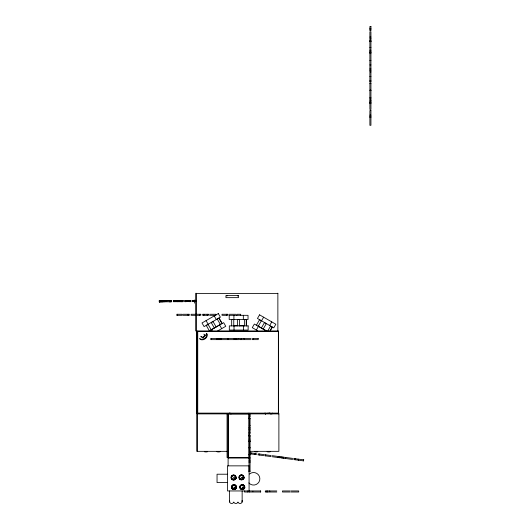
<?xml version="1.0" encoding="UTF-8"?>
<svg xmlns="http://www.w3.org/2000/svg" width="530" height="530" viewBox="0 0 530 530"><rect width="100%" height="100%" fill="white"/><g stroke="black" fill="none" stroke-linecap="round" stroke-linejoin="round"><path stroke-width="0.79" d="M235.413 478.358L235.419 477.782A1.868 1.868 0 0 0 232.882 475.768A1.868 1.868 0 0 0 232.405 478.974A1.868 1.868 0 0 0 235.419 477.782M235.711 478.365L235.698 477.828A2.18 2.18 0 0 0 233.896 475.357A2.18 2.18 0 0 0 231.418 477.185M235.79 478.365L235.777 477.841L235.618 478.398A2.18 2.18 0 0 1 232.703 479.504M235.936 478.371L235.943 477.861A2.398 2.398 0 0 0 233.299 475.125M235.83 487.998L235.843 487.421A1.868 1.868 0 0 0 233.306 485.407A1.868 1.868 0 0 0 232.829 488.614A1.868 1.868 0 0 0 235.843 487.421M236.075 477.881L235.89 478.517A2.531 2.531 0 0 1 231.676 479.186A2.531 2.531 0 0 1 232.856 475.085A2.531 2.531 0 0 1 236.075 477.881L236.062 478.371L233.558 478.325L233.571 477.51L235.837 477.848L235.671 478.424A2.266 2.266 0 0 1 231.875 479.007A2.266 2.266 0 0 1 232.928 475.337A2.266 2.266 0 0 1 235.81 477.841M236.141 488.004L236.122 487.467A2.147 2.147 0 0 0 233.207 485.149M236.248 488.004L236.168 487.474A2.213 2.213 0 0 0 233.366 485.023A2.213 2.213 0 0 0 232.332 488.614A2.213 2.213 0 0 0 236.022 488.031M236.353 488.011L236.36 487.501A2.398 2.398 0 0 0 233.717 484.764A2.398 2.398 0 0 0 231.762 488.024M236.493 487.52L236.307 488.156A2.531 2.531 0 0 1 232.094 488.826A2.531 2.531 0 0 1 233.273 484.718A2.531 2.531 0 0 1 236.493 487.52L236.486 488.011L233.975 487.964L233.988 487.149L236.248 487.487L236.082 488.057M243.316 478.232L243.33 477.656A1.868 1.868 0 0 0 240.792 475.642A1.868 1.868 0 0 0 240.315 478.848A1.868 1.868 0 0 0 243.33 477.656M243.595 478.239L243.601 477.702M243.641 478.239L243.628 477.702A2.173 2.173 0 0 0 241.799 475.231A2.173 2.173 0 0 0 239.328 477.06M243.727 478.239L243.734 477.722L241.475 477.384L241.461 478.199L243.972 478.245L243.979 477.755A2.531 2.531 0 0 0 240.759 474.959A2.531 2.531 0 0 0 239.58 479.06A2.531 2.531 0 0 0 243.793 478.391L243.979 477.755M243.84 478.245L243.846 477.735A2.398 2.398 0 0 0 240.799 475.085A2.398 2.398 0 0 0 239.679 478.968A2.398 2.398 0 0 0 243.674 478.338L243.846 477.735M244.118 487.971L244.131 487.395A1.868 1.868 0 0 0 241.594 485.374A1.868 1.868 0 0 0 241.117 488.58A1.868 1.868 0 0 0 244.131 487.395M244.423 487.978L244.403 487.434L244.25 487.971M244.429 487.441A2.173 2.173 0 0 0 241.66 485.029A2.173 2.173 0 0 0 240.653 488.561A2.173 2.173 0 0 0 244.27 487.984A2.213 2.213 0 0 1 240.62 488.58A2.213 2.213 0 0 1 241.653 484.996A2.213 2.213 0 0 1 244.469 487.448L244.476 488.077A2.398 2.398 0 0 1 243.157 489.349M244.641 487.978L244.648 487.474A2.398 2.398 0 0 0 244.661 486.845M244.781 487.494L244.602 488.123A2.531 2.531 0 0 1 240.381 488.792A2.531 2.531 0 0 1 241.561 484.692A2.531 2.531 0 0 1 244.781 487.494L244.774 487.978L242.263 487.938L242.276 487.116L244.535 487.454L244.383 488.031L244.509 487.448M250.988 453.952L251.121 452.918M255.029 454.482L255.168 453.448M259.263 455.038L259.402 454.005M265.596 455.873L265.735 454.839M277.68 457.463L277.892 456.436L272.254 455.694M278.912 457.628L279.045 456.588M280.158 457.794L280.29 456.754M282.059 458.046L282.198 457.006M283.305 458.205L283.444 457.171M295.124 459.762L295.263 458.728M298.377 460.192L298.509 459.152M303.385 460.848L303.524 459.815M229.596 500.36L229.808 502.493A2.266 2.266 0 0 0 233.578 502.493L233.783 502.036L233.988 502.493A2.266 2.266 0 0 0 237.758 502.493L237.963 502.036L238.169 502.493A2.266 2.266 0 0 0 241.938 502.493L242.144 500.36M235.943 477.861L235.77 478.464A2.398 2.398 0 0 1 233.843 479.888M236.069 488.05L236.234 487.481M236.188 488.103L236.36 487.501M243.475 478.239L243.634 477.702A2.219 2.219 0 0 0 240.845 475.258A2.219 2.219 0 0 0 239.818 478.848A2.219 2.219 0 0 0 243.508 478.265A2.173 2.173 0 0 1 239.315 477.629M243.581 478.298L243.74 477.722M256.394 325.215L259.534 319.782L261.343 320.829L258.203 326.261M261.529 320.809L263.622 317.192M256.341 330.018L258.435 326.394M261.343 328.077L264.483 322.644L266.292 323.691L263.158 329.123M269.677 325.519L271.771 321.895M267.789 330.892L270.532 326.135L272.347 327.182L269.989 331.257M270.181 330.462L272.142 327.063M271.95 413.943L272.619 413.095M205.143 334.973L205.441 335.45L203.083 337.908L202.785 337.431L205.143 334.973L203.805 334.191M229.172 413.705L229.914 412.969L230.987 414.043M270.803 414.202L271.651 413.466M269.916 413.022L267.544 413.4M211.006 329.839L214.305 327.938M215.71 327.123L220.957 324.095M217.611 330.985L225.767 326.281L223.673 322.657L209.41 330.892L206.276 325.46L208.085 324.413L211.218 329.845M269.518 413.261L268.028 413.552A1.994 1.391 -31.9 0 1 267.305 413.188M163.16 301.835L159.351 301.875M166.208 301.656L165.314 301.762L170.315 301.808L169.375 301.802M159.828 301.696L159.079 301.755L160.014 301.808M162.723 300.815L163.147 300.788L159.345 300.874L159.351 301.915L164.439 301.815L164.055 301.775M177.239 300.709L183.049 300.676M173.33 301.563L181.803 301.669L173.336 301.722L173.323 300.517L175.456 300.709M181.79 300.629L176.238 300.702M170.309 300.729L166.599 300.702L168.195 300.596M176.689 300.729L175.516 300.748M196.034 300.523L194.695 300.583M194.874 301.411L193.278 301.517L195.007 301.59M195.351 301.623L196.04 301.57M162.783 300.854L160.398 300.874M195.119 300.325L191.973 300.483L195.524 300.536M195.537 301.583L191.986 301.53L196.14 301.398M159.345 300.828L164.466 300.656M171.561 300.775L165.307 300.715L170.309 300.556M184.864 300.662L186.123 300.649M189.468 300.623L190.727 300.609M170.315 301.497L171.568 301.49M181.797 301.49L183.055 301.477M184.871 301.464L186.129 301.451M164.028 301.696L164.472 301.702L164.466 300.609L159.119 300.695L160.007 300.762M196.133 300.358L193.271 300.47L194.576 300.543M175.834 300.709L173.37 300.702M369.887 28.686L370.934 28.686M369.887 29.938L370.934 29.938M369.887 37.06L370.934 37.06M369.887 40.326L370.934 40.326M369.887 41.115L370.934 41.115M369.887 41.413L370.934 41.413M369.887 41.486L370.934 41.486M369.887 47.554L370.934 47.554M369.887 50.251L370.934 50.251M369.887 51.509L370.934 51.509M369.887 52.775L370.934 52.775M369.887 52.914L370.934 52.914M369.887 52.987L370.934 52.987M369.887 60.466L370.934 60.466M369.887 64.945L370.934 64.945M369.887 68.933L370.934 68.933M369.887 70.192L370.934 70.192M369.887 76.426L370.934 76.426M369.887 80.421L370.934 80.421M369.887 81.673L370.934 81.673M369.887 83.415L370.934 83.415M369.887 90.345L370.934 90.339M369.887 97.58L370.934 97.58M369.887 98.898L370.934 98.898M369.887 101.753L370.934 101.753M369.887 102.86L370.934 102.86M369.887 102.999L370.934 102.999M369.887 103.072L370.934 103.072M369.887 115.156L370.934 115.156M369.887 116.414L370.934 116.414M369.887 117.316L370.934 117.316M277.342 293.289L277.866 293.289L277.866 330.932M196.299 293.435L277.859 293.435M176.828 314.27L182.227 314.27L182.227 315.317L176.828 315.317M183.069 314.27L189.323 314.27L189.323 315.317L183.069 315.317M209.595 314.27L215.876 314.27L215.876 315.317L209.595 315.317M229.159 314.27L235.823 314.27M229.159 315.317L248.027 315.317L248.027 319.497L229.205 319.497L229.205 315.317M233.578 325.764L237.387 325.764M239.01 325.764L244.443 325.764M278.449 331.469L196.802 331.469L196.802 413.029M210.655 338.59L218.691 338.59M244.403 338.59L251.068 338.59M210.655 339.637L218.691 339.637M244.403 339.637L251.068 339.637M196.888 413.122L278.449 413.122M278.363 413.698L278.886 413.698L278.886 451.341L250.047 451.341M197.319 413.85L226.979 413.85M250.047 413.85L278.879 413.85M249.02 416.024L250.061 416.024M249.02 417.282L250.061 417.282L250.061 413.327L249.02 413.327L249.02 424.994M249.02 418.548L250.061 418.548L250.061 424.994M249.02 418.687L250.061 418.687M249.02 418.76L250.061 418.76M249.02 427.717L250.061 427.717M249.02 428.975L250.061 428.975M249.02 432.725L250.061 432.725M249.02 433.977L250.061 433.977L250.061 430.029L249.02 430.029L249.02 471.72M249.02 435.249L250.061 435.249L250.061 471.72M249.02 435.388L250.061 435.388M249.02 436.773L250.061 436.773M249.02 439.085L250.061 439.085M249.02 440.337L250.061 440.337M249.02 441.185L250.061 441.185M249.02 441.556L250.061 441.556M249.02 441.636L250.061 441.636M249.02 447.499L250.061 447.499M249.02 447.996L250.061 447.996M226.979 451.341L196.802 451.341L196.802 413.698L197.326 413.698L197.326 451.341M249.02 454.362L250.061 454.362M249.02 454.899L250.061 454.899M250.061 457.595L227.059 457.522L227.059 413.605M249.02 458.854L250.061 458.854M249.02 460.696L250.061 460.61M249.02 461.955L250.061 461.955M249.02 462.041L250.061 462.041M249.02 471.157L250.061 471.157M227.509 474.217L217.048 474.217L217.048 482.585L227.509 482.585M253.128 490.952L260.674 490.952L260.674 491.999L253.128 491.999M270.134 490.952L276.793 490.952M290.294 490.952L282.457 490.952L282.457 491.999L290.294 491.999M291.169 490.952L298.708 490.952L298.708 491.999L291.169 491.999M270.134 491.999L276.793 491.999M169.461 300.589L170.309 300.589M189.482 301.53L186.129 301.517L190.734 301.497M250.518 452.839L256.407 453.614L256.268 454.647L250.385 453.872M264.357 454.66L258.156 453.839L258.017 454.879L264.218 455.694M265.132 454.76L271.015 455.535L270.883 456.568L264.993 455.793M286.134 457.522L292.739 458.397M303.796 459.848L298.443 459.146L298.31 460.179L303.657 460.888M272.122 456.734L277.753 457.476M285.995 458.563L292.6 459.43M258.103 326.069L261.403 327.977M262.807 328.785L266.65 331.005M266.583 331.098L254.354 324.042L252.267 327.659L257.699 330.799M200.784 336.258L202.785 337.431M201.082 336.735L203.083 337.908M206.283 333.397L206.872 333.907M199.538 338.524C202.334 340.995 207.502 337.643 206.925 334.112M199.836 339.001C202.891 341.85 209.31 337.04 206.574 333.43M222.222 323.499L219.089 318.06L217.273 319.106L220.414 324.539M218.883 318.179L222.024 323.611M219.599 325.009L221.692 328.633M214.219 315.92L216.313 319.537M216.174 326.99L213.034 321.558L211.225 322.604L214.365 328.037M211.45 329.72L212.146 330.925M206.071 320.623L208.164 324.247M265.464 414.44L265.026 412.95M194.344 300.026L194.371 300.629M194.397 301.378L194.47 303.133M177.802 300.689L177.808 301.736M164.399 300.656L164.406 301.702M159.411 300.828L159.417 301.875M370.934 38.405L370.934 31.727L369.887 31.727L369.887 38.405M370.934 82.965L370.934 89.861M369.887 82.965L369.887 89.861M278.369 331.469L278.369 413.029M267.418 490.952L267.418 491.999M266.166 490.952L266.166 491.999M260.575 490.952L260.568 491.999M253.612 338.59L253.612 339.637M249.405 490.952L249.405 491.999M249.073 490.952L249.073 465.857L227.509 465.857L227.509 490.952L252.757 490.952L252.757 491.999L244.423 491.999L244.423 490.952M248.126 413.122L248.126 413.645M247.775 490.952L247.775 491.999M246.463 325.884L246.463 319.61L244.376 319.61L244.376 325.884M246.231 319.61L246.231 325.884M243.436 325.884L243.436 330.064M243.323 315.317L243.323 319.497M242.144 490.952L242.144 502.036M241.256 338.59L241.256 339.637M240.686 315.317L240.686 314.27L236.824 314.27L236.824 315.317M239.481 325.884L239.481 319.61L237.387 319.61L237.387 325.884M237.44 295.555L237.44 296.078M236.764 338.59L236.764 339.637M235.512 338.59L235.512 339.637M234.214 338.59L234.214 339.637M234.022 325.884L234.022 330.064M233.915 315.317L233.915 319.497M233.763 325.884L233.763 319.61L231.67 319.61L231.67 325.884M229.596 490.952L229.596 502.036M229.304 413.122L229.304 413.645M228.105 413.645L228.105 465.89M227.873 338.59L227.873 339.637M227.847 338.59L227.847 339.637M227.708 338.59L227.708 339.637M227.635 338.59L227.635 339.637M226.986 295.555L226.986 296.078M226.615 314.27L226.615 315.317M221.454 338.59L221.454 339.637M218.651 338.59L218.651 339.637M217.439 338.59L217.439 339.637M217.108 338.59L217.108 339.637M211.225 338.59L211.225 339.637M207.23 314.27L207.23 315.317M203.878 314.27L203.878 315.317M199.552 314.27L199.552 315.317M196.888 330.945L196.888 413.645L278.449 413.645L278.449 330.945L195.775 330.932L195.775 293.289L196.299 293.289L196.299 330.932M195.557 314.27L195.557 315.317M188.07 314.27L188.07 315.317M177.172 314.27L177.106 315.317M220.142 451.712A6.274 6.274 0 0 1 216.896 451.712M207.594 451.712A6.274 6.274 0 0 1 204.348 451.712M232.213 479.213A2.18 2.18 0 0 1 231.405 477.755M249.458 474.065A6.274 6.274 0 0 1 258.315 474.675A6.274 6.274 0 0 1 257.706 483.526A6.274 6.274 0 0 1 248.855 482.916M235.963 488.004A2.147 2.147 0 0 1 231.994 487.931M231.855 487.388A2.147 2.147 0 0 1 232.71 485.42M242.548 489.501A2.398 2.398 0 0 1 241.925 489.488M241.322 489.316A2.398 2.398 0 0 1 239.898 487.388M239.911 486.765A2.398 2.398 0 0 1 242.011 484.738M242.634 484.745A2.398 2.398 0 0 1 244.509 486.242M235.87 488.64A2.398 2.398 0 0 1 232.06 488.574M233.213 479.882A2.398 2.398 0 0 1 231.696 476.013M232.147 475.582A2.398 2.398 0 0 1 232.69 475.277M270.34 451.712A6.274 6.274 0 0 1 267.094 451.712M257.792 451.712A6.274 6.274 0 0 1 254.539 451.712M278.959 456.582L278.826 457.615L280.244 457.801L280.377 456.767L278.959 456.582M281.357 456.893L281.225 457.933L285.597 458.51L285.736 457.469L281.357 456.893M294.017 458.563L293.878 459.596L297.8 460.113L297.933 459.079L294.017 458.563M259.541 314.833L257.454 318.457L273.752 327.871L275.845 324.247L259.541 314.833M218.294 313.568L201.996 322.975L204.09 326.599L220.387 317.185L218.294 313.568M186.686 300.417L184.864 300.417L184.871 301.709L186.129 301.696L186.116 300.411L189.429 300.45L189.482 301.669L190.734 301.656L190.727 300.45L186.686 300.417M171.561 300.444L170.302 300.457L170.315 301.835L171.574 301.822L171.561 300.444M183.049 300.437L181.79 300.444L181.803 301.736L183.055 301.722L183.049 300.437M370.934 26.5L369.887 26.5L369.887 30.455L370.934 30.455L370.934 26.5M370.934 38.809L369.887 38.809L369.887 71.523L370.934 71.523L370.934 38.809M370.934 71.954L369.887 71.954L369.887 82.123L370.934 82.123L370.934 71.954M370.934 90.239L369.887 90.239L369.887 100.203L370.934 100.203L370.934 90.239M370.934 100.448L369.887 100.448L369.887 109.405L370.934 109.405L370.934 100.448M370.934 110.551L369.887 110.551L369.887 125.312L370.934 125.312L370.934 110.551M238.487 295.555L225.939 295.555L225.939 297.648L238.487 297.648L238.487 295.555M200.81 314.27L191.085 314.27L191.085 315.317L200.81 315.317L200.81 314.27M208.489 314.27L202.626 314.27L202.626 315.317L208.489 315.317L208.489 314.27M227.873 314.27L222.01 314.27L222.01 315.317L227.873 315.317L227.873 314.27M248.139 325.884L229.318 325.884L229.318 330.064L248.139 330.064L248.139 325.884M197.73 331.363L197.206 331.363L197.206 412.923L197.73 412.923L197.73 331.363M220.076 338.59L218.824 338.59L218.824 339.637L220.076 339.637L220.076 338.59M234.286 338.59L220.195 338.59L220.195 339.637L234.286 339.637L234.286 338.59M239.076 338.59L234.664 338.59L234.664 339.637L239.076 339.637L239.076 338.59M243.959 338.59L240.004 338.59L240.004 339.637L243.959 339.637L243.959 338.59M258.216 338.59L252.353 338.59L252.353 339.637L258.216 339.637L258.216 338.59M249.126 414.129L228.211 414.129L228.211 458.046L249.126 458.046L249.126 414.129M250.061 425.404L249.02 425.404L249.02 429.823L250.061 429.823L250.061 425.404M269.73 490.952L265.318 490.952L265.318 491.999L269.73 491.999L269.73 490.952M170.315 301.636L169.468 301.63L170.315 301.603"/></g></svg>
